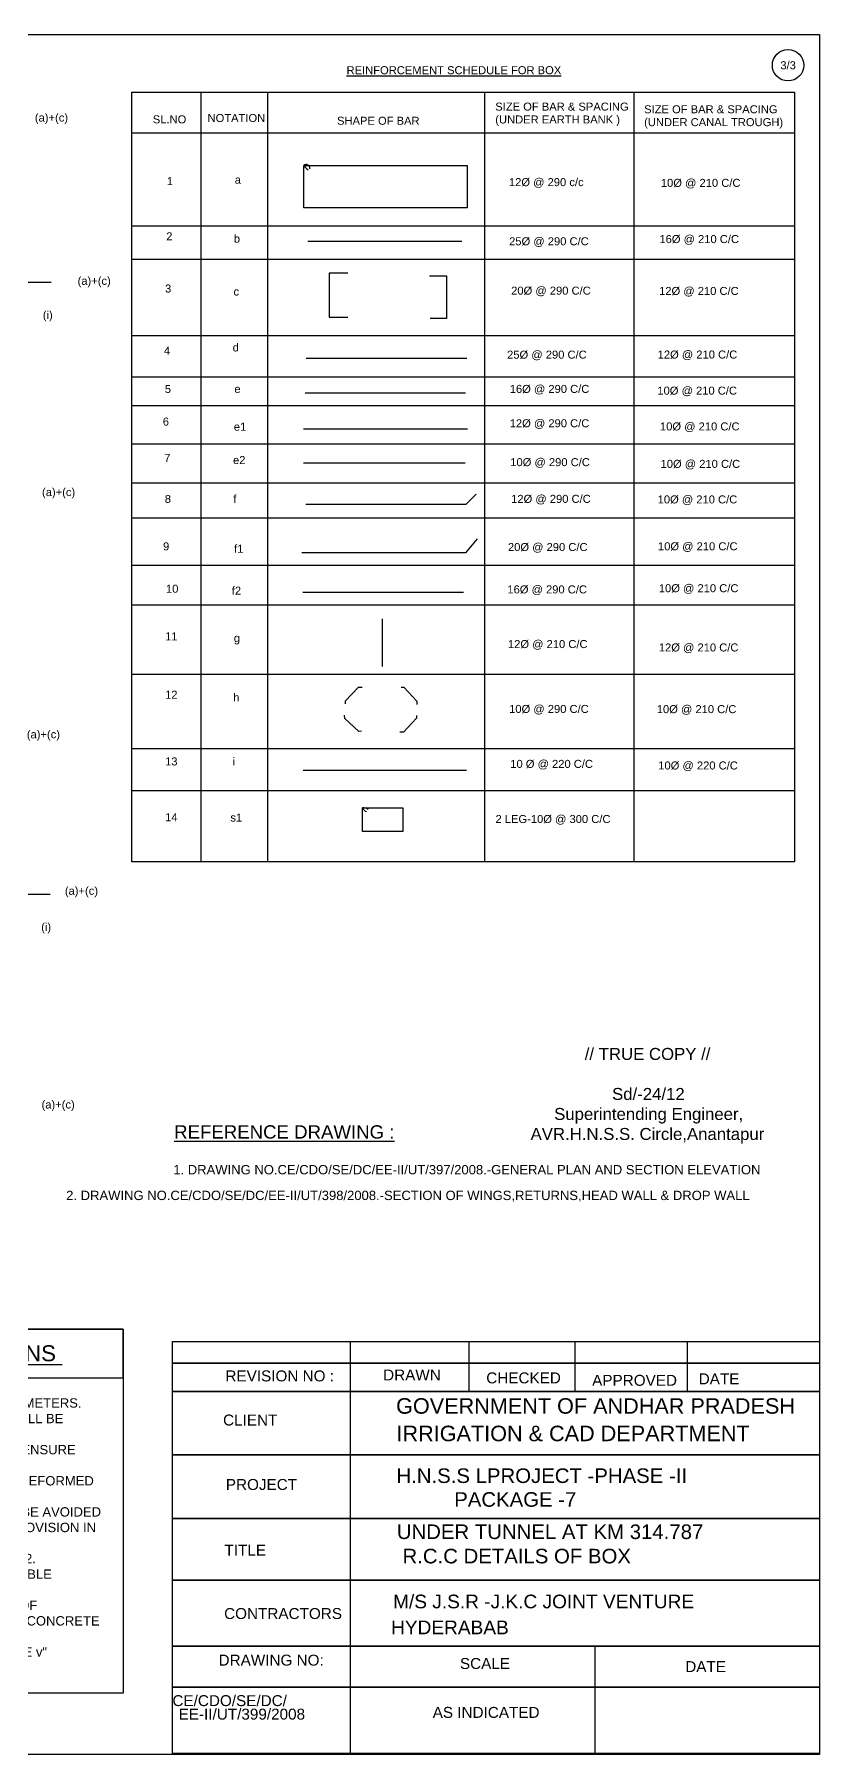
# Model space of a CAD drawing. Header units: millimetres. Extents: x -53248498 to -53239971, y 22140788 to 22147329.
# Drawn here: x -53242917 to -53239971, y 22140788 to 22147238 of the extents above; entities that cross this region are included whole.
import ezdxf

# ---------------------------------------------------------------- set-up
doc = ezdxf.new("R2010")
doc.units = ezdxf.units.MM
doc.header["$MEASUREMENT"] = 0
for name, color, linetype in [('DIMENSION', 7, 'Continuous'), ('DIMENSIONS', 7, 'Continuous'), ('TEXT', 7, 'Continuous')]:
    doc.layers.add(name, color=color, linetype=linetype)
doc.styles.get("Standard").update_dxf_attribs({"font": 'arial.ttf', "height": 30})
doc.dimstyles.get("Standard").update_dxf_attribs({"dimtxt": 30, "dimasz": 30, "dimexe": 0.18, "dimexo": 0.0625, "dimgap": 0.09, "dimtad": 0, "dimdec": 0, "dimzin": 0, "dimdsep": 46, "dimtxsty": 'Standard', "dimblk": 'ARCHTICK', "dimcen": 0.09, "dimse1": 1, "dimse2": 1, "dimadec": 0, "dimazin": 0, "dimtfac": 1, "dimtdec": 0, "dimtofl": 0, "dimtmove": 0, "dimatfit": 3, "dimfxl": 1, "dimtolj": 1, "dimtzin": 0, "dimarcsym": 0})

# ---------------------------------------------------------------- blocks, each defined once
blk = doc.blocks.new('_ArchTick')
at = {"color": 0, "linetype": 'ByBlock', "const_width": 0.15}
blk.add_lwpolyline([(-0.5, -0.5), (0.5, 0.5)], dxfattribs=at)

msp = doc.modelspace()

# ---------------------------------------------------------------- linework, layer by layer
at = {"layer": 'DIMENSION', "color": 0}
for points in [[(-53239971.1, 22140788.3), (-53248498.4, 22140788.3), (-53248498.4, 22147237.5), (-53239971.1, 22147237.5)], [(-53242551.9, 22147021.5), (-53240065.1, 22147021.5), (-53240065.1, 22144135.3), (-53242551.9, 22144135.3)], [(-53241906, 22146746.4), (-53241294.1, 22146746.4), (-53241294.1, 22146587.5), (-53241906, 22146587.5)], [(-53241685.9, 22144337.5), (-53241534.5, 22144337.5), (-53241534.5, 22144249.3), (-53241685.9, 22144249.3)], [(-53244601.3, 22142383.2), (-53242584.8, 22142383.2), (-53242584.8, 22141018.4), (-53244601.3, 22141018.4)], [(-53242584.8, 22142383.2), (-53244601.3, 22142383.2), (-53244601.3, 22142201.4), (-53242584.8, 22142201.4)]]:
    msp.add_lwpolyline(points, close=True, dxfattribs=at)
for points in [[(-53242293.4, 22147021.5), (-53242293.4, 22144135.3)], [(-53242042.3, 22147021.5), (-53242042.3, 22144135.3)], [(-53241228.2, 22147021.5), (-53241228.2, 22144135.3)], [(-53240668.5, 22147021.5), (-53240668.5, 22144135.3)], [(-53242551.9, 22146868.3), (-53240065.1, 22146868.3)], [(-53242551.9, 22146519.5), (-53240065.1, 22146519.5)], [(-53241891.9, 22146462.4), (-53241314, 22146462.4)], [(-53242551.9, 22146395.1), (-53240065.1, 22146395.1)], [(-53241741.1, 22146342), (-53241811.1, 22146342), (-53241811.1, 22146177.3), (-53241741.1, 22146177.3)], [(-53241434.3, 22146332.4), (-53241370.7, 22146332.4), (-53241370.7, 22146172.2), (-53241431.8, 22146172.2)], [(-53242551.9, 22146108.4), (-53240065.1, 22146108.4)], [(-53241294.9, 22146022.4), (-53241897.6, 22146022.4)], [(-53242551.9, 22145954.3), (-53240065.1, 22145954.3)], [(-53241901.4, 22145893.7), (-53241299.4, 22145893.7)], [(-53242551.9, 22145846.1), (-53240065.1, 22145846.1)], [(-53242551.9, 22145702.8), (-53240065.1, 22145702.8)], [(-53241292.4, 22145757), (-53241907.1, 22145757)], [(-53241907.1, 22145631.3), (-53241300.7, 22145631.3)], [(-53242551.9, 22145556.8), (-53240065.1, 22145556.8)], [(-53241898.9, 22145476.2), (-53241297.5, 22145476.2), (-53241259.9, 22145514.3)], [(-53242551.9, 22145425.5), (-53240065.1, 22145425.5)], [(-53241255.5, 22145346.3), (-53241300, 22145293.5), (-53241914.1, 22145293.5)], [(-53242551.9, 22145247), (-53240065.1, 22145247)], [(-53241910.3, 22145146.9), (-53241307.7, 22145146.9)], [(-53242551.9, 22145098.3), (-53240065.1, 22145098.3)], [(-53241611.9, 22145046.1), (-53241611.9, 22144868.1)], [(-53242551.9, 22144838.7), (-53240065.1, 22144838.7)], [(-53241751.5, 22144737.9), (-53241700.8, 22144790.3), (-53241687.8, 22144790.3)], [(-53241751.5, 22144737.9), (-53241751.5, 22144727.6)], [(-53241541.5, 22144789.7), (-53241531.3, 22144789.7), (-53241482.7, 22144737.8), (-53241482.7, 22144724.7)], [(-53241690.1, 22144624.9), (-53241700.3, 22144624.2), (-53241752.6, 22144672.4), (-53241753.5, 22144685.6)], [(-53241484.2, 22144683.7), (-53241483.6, 22144673.5), (-53241532.7, 22144622.1), (-53241545.8, 22144621.3)], [(-53242551.9, 22144560.2), (-53240065.1, 22144560.2)], [(-53241908.9, 22144479.3), (-53241296.2, 22144479.3)], [(-53242551.9, 22144403.3), (-53240065.1, 22144403.3)]]:
    msp.add_lwpolyline(points, dxfattribs=at)
msp.add_circle((-53240089.7, 22147121.9), 58.8, dxfattribs=at)
for centre, radius, start, end in [((-53241897.5, 22146735.7), 13.8, 352.11518, 128.53421), ((-53241875.6, 22146760.4), 33.5, 204.62618, 244.73905), ((-53241681.7, 22144310.8), 27, 50.6796, 99.1004), ((-53241668.2, 22144342.3), 18.4, 195.16909, 261.91524)]:
    msp.add_arc(centre, radius, start, end, dxfattribs=at)
at = {"layer": 'TEXT', "color": 0}
msp.add_lwpolyline([(-53239971.1, 22140792.2), (-53242399.3, 22140792.2), (-53242399.3, 22142337.2), (-53239971.1, 22142337.2)], close=True, dxfattribs=at)
for points in [[(-53241732.9, 22142337.2), (-53241732.9, 22140792.2)], [(-53241287.3, 22142337.2), (-53241287.3, 22142149.2)], [(-53240889.7, 22142337.2), (-53240889.7, 22142149.2)], [(-53240468.6, 22142337.2), (-53240468.6, 22142149.2)], [(-53239971.1, 22142255.2), (-53242399.3, 22142255.2), (-53239971.1, 22142255.2)], [(-53239971.1, 22142149.2), (-53242399.3, 22142149.2), (-53239971.1, 22142149.2)], [(-53239971.1, 22141912.4), (-53242399.3, 22141912.4), (-53239971.1, 22141912.4)], [(-53239971.1, 22141673.3), (-53242399.3, 22141673.3), (-53239971.1, 22141673.3)], [(-53239971.1, 22141442.8), (-53242399.3, 22141442.8), (-53239971.1, 22141442.8)], [(-53239971.1, 22141195.4), (-53242399.3, 22141195.4), (-53239971.1, 22141195.4)], [(-53240813.2, 22140792.2), (-53240813.2, 22141195.4)], [(-53239971.1, 22141041.7), (-53242399.3, 22141041.7), (-53239971.1, 22141041.7)]]:
    msp.add_lwpolyline(points, dxfattribs=at)

# ---------------------------------------------------------------- texts
at = {"layer": 'DIMENSION', "color": 0}
for s, height, p in [('%%UREINFORCEMENT SCHEDULE FOR BOX', 30, (-53241746.1, 22147088.3)), ('3/3', 30, (-53240118.4, 22147106.9)), ('SL.NO', 30, (-53242473, 22146904)), ('NOTATION', 30, (-53242267.7, 22146909.1)), ('SHAPE OF BAR ', 30, (-53241781.8, 22146898.8)), ('SIZE OF BAR & SPACING ', 30, (-53241188.1, 22146951.8)), ('(UNDER EARTH BANK )', 30, (-53241188.1, 22146903.6)), ('SIZE OF BAR & SPACING ', 30, (-53240629.5, 22146941.8)), ('(UNDER CANAL TROUGH)', 30, (-53240629.5, 22146893.6)), ('1', 30, (-53242420.5, 22146672.4)), ('a', 30, (-53242165.8, 22146677.7)), ('12Ø @ 290 c/c', 30, (-53241136.8, 22146668.6)), ('10Ø @ 210 C/C', 30, (-53240566.8, 22146665.9)), ('2', 30, (-53242422.6, 22146465.5)), ('b', 30, (-53242169, 22146456.8)), ('25Ø @ 290 C/C', 30, (-53241136.1, 22146446.9)), ('16Ø @ 210 C/C', 30, (-53240572.3, 22146455.2)), ('3', 30, (-53242427, 22146269.8)), ('c', 30, (-53242170.1, 22146258.4)), ('20Ø @ 290 C/C', 30, (-53241128.5, 22146261.9)), ('12Ø @ 210 C/C', 30, (-53240573.4, 22146260.7)), ('4', 30, (-53242431.2, 22146037.2)), ('d', 30, (-53242173.4, 22146048.9)), ('25Ø @ 290 C/C', 30, (-53241143.7, 22146021.9)), ('12Ø @ 210 C/C', 30, (-53240578.8, 22146022.3)), ('5', 30, (-53242428, 22145893.1)), ('e', 30, (-53242166.9, 22145893.2)), ('16Ø @ 290 C/C', 30, (-53241133.9, 22145893.4)), ('10Ø @ 210 C/C', 30, (-53240579.9, 22145887)), ('6', 30, (-53242435.5, 22145770.9)), ('e1', 30, (-53242169, 22145751.7)), ('12Ø @ 290 C/C', 30, (-53241133.9, 22145764.6)), ('10Ø @ 210 C/C', 30, (-53240570.1, 22145752.8)), ('7', 30, (-53242430.2, 22145634.8)), ('e2', 30, (-53242172.2, 22145626.7)), ('10Ø @ 290 C/C', 30, (-53241131.8, 22145618.8)), ('10Ø @ 210 C/C', 30, (-53240567.9, 22145612.4)), ('8', 30, (-53242428, 22145480.9)), ('f', 30, (-53242171.2, 22145481.2)), ('12Ø @ 290 C/C', 30, (-53241128.5, 22145481.2)), ('10Ø @ 210 C/C', 30, (-53240578.8, 22145479.1)), ('9', 30, (-53242434.5, 22145303)), ('f1', 30, (-53242167.9, 22145294.3)), ('20Ø @ 290 C/C', 30, (-53241140.5, 22145300.6)), ('10Ø @ 210 C/C', 30, (-53240577.7, 22145303.4)), ('10Ø @ 210 C/C', 30, (-53240574.4, 22145146.2)), ('10', 30, (-53242423.7, 22145144.3)), ('f2', 30, (-53242176.6, 22145136.9)), ('16Ø @ 290 C/C', 30, (-53241142.7, 22145141.7)), ('11', 30, (-53242426.9, 22144965.6)), ('g', 30, (-53242169, 22144959.6)), ('12Ø @ 210 C/C', 30, (-53241140.5, 22144936.8)), ('12Ø @ 210 C/C', 30, (-53240574.4, 22144924.1)), ('12', 30, (-53242426.9, 22144746.9)), ('h', 30, (-53242171.2, 22144736.5)), ('10Ø @ 290 C/C', 30, (-53241136.1, 22144693.6)), ('10Ø @ 210 C/C', 30, (-53240582.1, 22144692.8)), ('13', 30, (-53242426.9, 22144496.8)), ('i', 30, (-53242173.3, 22144496.6)), ('10 Ø @ 220 C/C', 30, (-53241131.8, 22144487.6)), ('10Ø @ 220 C/C', 30, (-53240576.6, 22144481.6)), ('14', 30, (-53242426.9, 22144287.7)), ('s1', 30, (-53242182, 22144286.4)), ('2 LEG-10Ø @ 300 C/C', 30, (-53241187.3, 22144280.9)), ('%%UREFERENCE DRAWING :', 50, (-53242392.9, 22143097.7)), ('1. DRAWING NO.CE/CDO/SE/DC/EE-II/UT/397/2008.-GENERAL PLAN AND SECTION ELEVATION', 35, (-53242396.2, 22142963.7)), ('2. DRAWING NO.CE/CDO/SE/DC/EE-II/UT/398/2008.-SECTION OF WINGS,RETURNS,HEAD WALL & DROP WALL', 35, (-53242798.1, 22142867.3))]:
    msp.add_text(s, height=height, dxfattribs=at).set_placement(p)
at = {"layer": 'DIMENSION', "color": 0, "insert": (-53244555.2, 22142124.1), "char_height": 35, "width": 1900.012, "attachment_point": 1}
msp.add_mtext('1. ALL THE DIMENSIONS ARE IN MILLIMETERS AND LEVELS ARE IN METERS. \\P2. DO NOT SCALE THE DRAWING. WRITTEN DIMENSIONS ONLY SHALL BE FOLLOWED. \\P3. MINIMUM COVER TO ALL REINFORCEMENT SHALL BE 30 MM TO ENSURE PROPER COVER OF CONCRETE TO REINFORCEMENT. \\P4. ALL REINFORCING STEEL SHALL BE OF HIGH YIELD STRENGTH DEFORMED BARS, (FE 415) CONFORMING TO IS 1786 -1985. \\P5. JOINTS OR LAPPING OF BARS IN MAIN REINFORCEMENT SHALL BE AVOIDED AS FAR AS POSSIBLE. HOWEVER IF LAPS ARE INEVITABLE, THE PROVISION IN CLAUSE 304.6.6 OF IRC 21 — 2500 SHALL BE STRICTLY FOLLOWED. \\P6. BENDING OF REINFORCEMENT BARS SHALL BE AS PER IS — 1502. SUPPORTING CHAIRS OF 12 MM DIA SHALL BE PROVIDED AT SUITABLE INTERVALS AS PER IS —1502. \\P7. CONCRETE SHALL BE PREPARED IN THE MECHANICAL MIXERS OF CAPACITY NOT LESS THAN 200 LITRES:15ROPER COMPACTION OF CONCRETE SHALL BE ENSURED BY USE OF FORM AND NEEDLE VIBRATORS. \\P8. ALL HAUNCHES PROPOSED IN THE BOXES ARE OF 150 X 150 SIZE v" ', dxfattribs=at)
at = {"layer": 'DIMENSIONS', "color": 0, "insert": (-53241144.7, 22143437.6), "char_height": 45, "width": 1056.16, "attachment_point": 1}
msp.add_mtext('\\pi292.31;// TRUE COPY //\\P\\pi528.08;\\P\\pi394.84;Sd/-24/12\\P\\pi177.53;Superintending Engineer,\\P\\pi89.176;AVR.H.N.S.S. Circle,Anantapur ', dxfattribs=at)
at = {"layer": 'TEXT', "color": 0}
for s, height, p in [('(a)+(c)', 30, (-53242915.5, 22146910.6)), ('(a)+(c)', 30, (-53242755.2, 22146298.7)), ('(i)', 30, (-53242885.7, 22146170.6)), ('(a)+(c)', 30, (-53242888.7, 22145506.6)), ('(a)+(c)', 30, (-53242945.7, 22144598.5)), ('(a)+(c)', 30, (-53242803, 22144011.8)), ('(i)', 30, (-53242891.7, 22143876.1)), ('(a)+(c)', 30, (-53242890.5, 22143210.6)), ('%%UNOTES AND SPECIFICATIONS ', 60, (-53244047, 22142263)), ('REVISION NO :', 40.998, (-53242200.5, 22142187.5)), ('DRAWN ', 41, (-53241608.8, 22142191)), ('CHECKED', 41, (-53241221.9, 22142180.1)), ('APPROVED', 41, (-53240824.5, 22142171)), ('DATE ', 41, (-53240424.8, 22142176.4)), ('GOVERNMENT OF ANDHAR PRADESH ', 58.081, (-53241560.2, 22142066.4)), ('CLIENT ', 41, (-53242209.3, 22142022.1)), ('IRRIGATION & CAD DEPARTMENT ', 58.081, (-53241558.8, 22141963.3)), ('H.N.S.S LPROJECT -PHASE -II', 54.664, (-53241558.8, 22141806.6)), ('PROJECT ', 41, (-53242199, 22141780.5)), ('PACKAGE -7', 54.66, (-53241342.1, 22141717.5)), ('UNDER TUNNEL AT KM 314.787', 54.664, (-53241557.5, 22141596.5)), ('TITLE ', 41, (-53242204.1, 22141534)), ('R.C.C DETAILS OF BOX', 54.664, (-53241536.1, 22141505.2)), ('M/S J.S.R -J.K.C JOINT VENTURE ', 51.248, (-53241571.5, 22141336.7)), ('CONTRACTORS ', 40.998, (-53242205.4, 22141296.6)), ('HYDERABAB ', 51.25, (-53241579, 22141239.4)), ('DRAWING NO:', 40.998, (-53242226.2, 22141121.9)), ('SCALE ', 41, (-53241320.6, 22141109.3)), ('DATE ', 41, (-53240475.2, 22141097.7)), ('CE/CDO/SE/DC/', 40.998, (-53242399.3, 22140970.1)), ('EE-II/UT/399/2008', 40.998, (-53242376.1, 22140919.5)), ('AS INDICATED ', 40.998, (-53241422.8, 22140926))]:
    msp.add_text(s, height=height, dxfattribs=at).set_placement(p)

# ---------------------------------------------------------------- leaders
at = {"layer": 'DIMENSION', "color": 0}
for points in [[(-53243002.8, 22146308.2), (-53242853.9, 22146308.2)], [(-53243008.1, 22144013.7), (-53242857.6, 22144013.7)]]:
    msp.add_leader(points, dimstyle='Standard', override={"dimgap": 0.09, "dimtad": 0}, dxfattribs=at)

doc.saveas('drawing.dxf')
